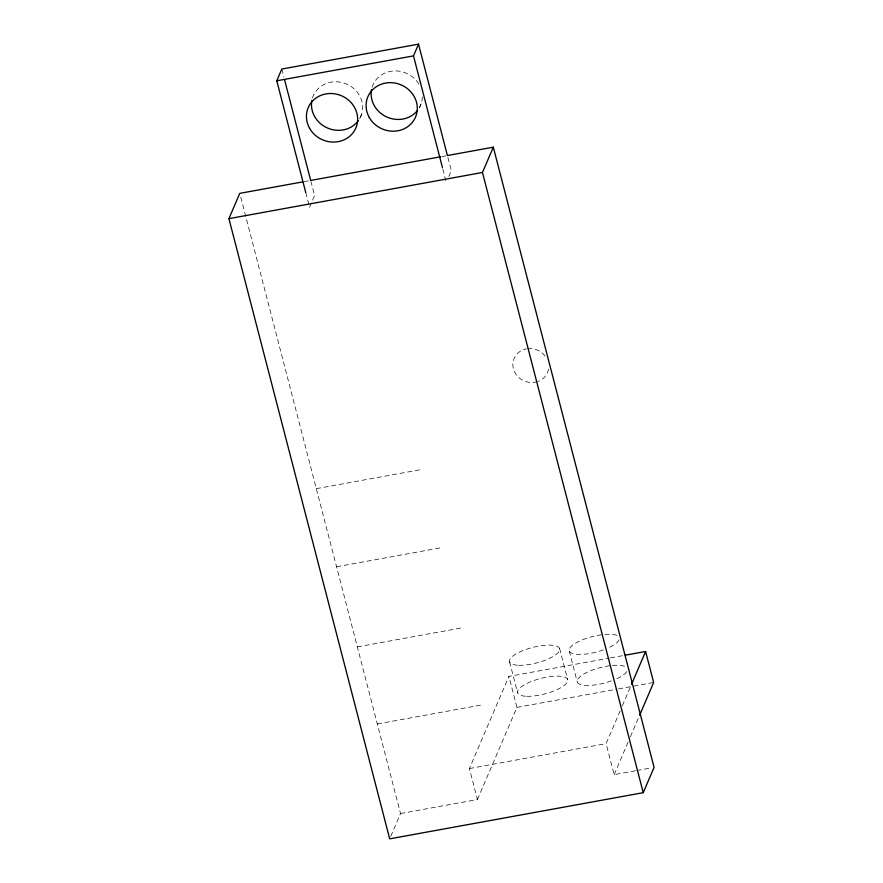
<?xml version="1.0" encoding="UTF-8"?>
<svg xmlns="http://www.w3.org/2000/svg" width="883" height="883" viewBox="0 0 883 883"><rect width="100%" height="100%" fill="white"/><g stroke="black" fill="none" stroke-linecap="round" stroke-linejoin="round"><path stroke-width="0.66" stroke-dasharray="4.42 3.31" d="M309.547 207.218L314.591 195.474L311.015 181.688M359.679 118.741L361.688 114.05M419.337 107.881L421.346 103.19M448.785 176.445L451.301 170.574L447.725 156.799M390.772 836.322L400.54 813.552L240.452 196.015M400.54 813.552L477.438 799.545L469.403 768.541L508.895 676.378L609.071 658.144M477.438 799.545L516.941 707.393L508.895 676.378M635.451 770.771L614.16 774.656L606.113 743.641L620.186 710.815M622.349 705.771L631.003 685.572M614.16 774.656L628.221 741.83M630.385 736.775L639.049 716.577M303.995 181.655L310.695 180.441M441.986 156.534L446.047 155.794M316.313 488.663L420.716 469.657M336.555 566.765L440.959 547.758M357.328 646.886L461.732 627.879M610.418 657.89L623.961 655.429M377.306 723.95L481.71 704.943M516.941 707.393L617.107 689.148M618.464 688.906L653.652 682.493M469.403 768.541L606.113 743.641M636.775 770.539L651.422 767.868M569.248 651.047L577.283 682.051M442.813 169.017L446.268 182.317M559.612 648.486L567.648 679.502M509.59 661.908L517.626 692.912M281.809 69.04L283.873 76.998M305.761 192.571L308.862 204.558M626.72 671.621A25.905 7.991 -14.5 0 1 613.773 679.998M611.367 680.903A25.905 7.991 -14.5 0 1 577.14 681.223A25.905 7.991 -14.5 0 1 611.257 665.561M612.471 665.44A25.905 7.991 -14.5 0 1 625.76 666.908M619.115 639.811A25.905 7.991 -14.5 0 1 609.093 647.526M603.332 649.899A25.905 7.991 -14.5 0 1 570.793 652.769A25.905 7.991 -14.5 0 1 585.186 638.773A25.905 7.991 -14.5 0 1 617.725 635.892M372.107 87.174A25.905 23.973 23.2 0 1 393.84 70.938A25.905 23.973 23.2 0 1 419.138 84.636M422.339 96.975A25.905 23.973 23.2 0 1 419.337 107.781M312.45 98.035A25.905 23.973 23.2 0 1 346.688 84.084A25.905 23.973 23.2 0 1 359.679 118.642M548.531 368.962A18.135 16.777 23.2 0 1 538.464 381.29M537.394 381.666A18.135 16.777 23.2 0 1 513.718 369.834A18.135 16.777 23.2 0 1 526.434 348.851M527.57 348.675A18.135 16.777 23.2 0 1 546.467 358.134M526.853 696.29A25.905 7.991 -14.5 0 0 567.493 681.676A25.905 7.991 -14.5 0 0 533.564 680.65A25.905 7.991 -14.5 0 0 526.853 696.29M518.818 665.285A25.905 7.991 -14.5 0 0 559.458 650.672A25.905 7.991 -14.5 0 0 525.528 649.634A25.905 7.991 -14.5 0 0 518.818 665.285"/><path stroke-width="1.32" d="M305.761 192.571L276.776 80.794L281.809 69.04L418.531 44.15L447.405 155.54L493.31 147.185L654.082 767.382L643.232 792.68L389.69 838.85L228.918 218.653L239.768 193.355L302.659 181.898M442.471 167.682L413.498 55.894L418.531 44.15M643.232 792.68L482.46 172.483L493.31 147.185M631.544 684.303L645.616 651.488L625.307 655.186M639.59 715.318L653.652 682.493L645.616 651.488M276.776 80.794L413.498 55.894M440.639 156.777L310.695 180.441L284.558 79.658M228.918 218.653L482.46 172.483M417.184 110.861A25.905 23.973 23.2 0 1 386.5 116.854A25.905 23.973 23.2 0 1 371.511 89.602M358.31 120.728A25.905 23.973 23.2 0 1 327.472 128.002A25.905 23.973 23.2 0 1 311.854 100.474M369.282 117.472A25.905 23.973 23.2 0 0 413.641 120.585A25.905 23.973 23.2 0 0 392.162 82.715A25.905 23.973 23.2 0 0 369.282 117.472M309.624 128.333A25.905 23.973 23.2 0 0 353.984 131.457A25.905 23.973 23.2 0 0 332.505 93.576A25.905 23.973 23.2 0 0 309.624 128.333"/></g></svg>
